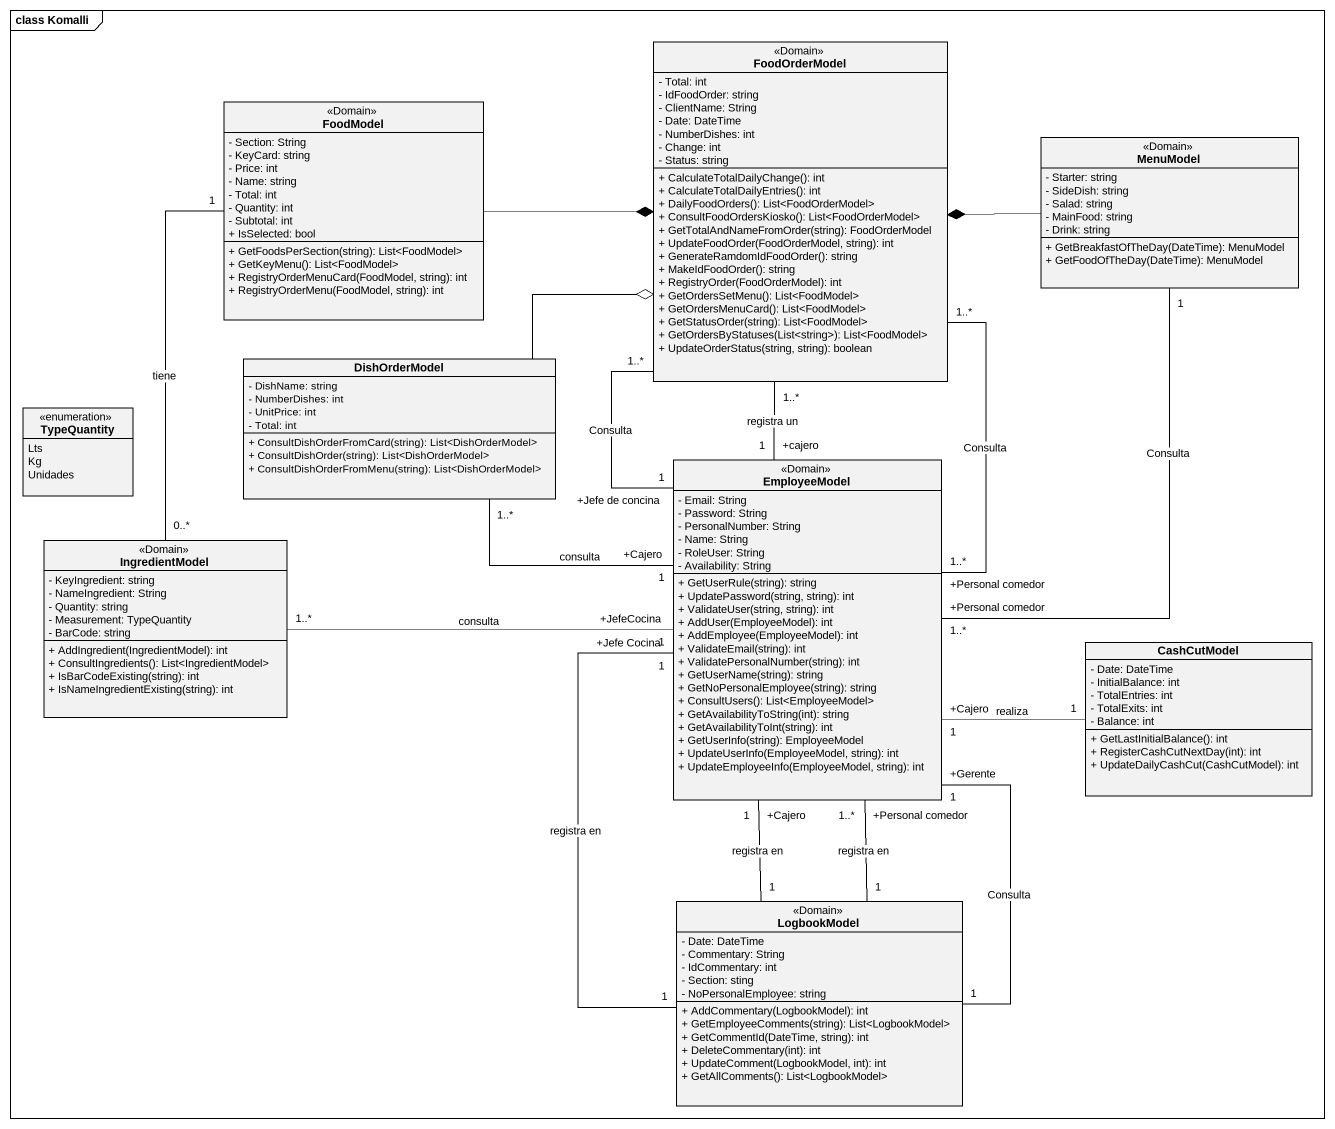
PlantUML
@startuml
mainframe class Komalli
hide circle
hide empty members
skinparam classAttributeIconSize 0
class FoodOrderModel <<Domain>> {
  - Total: int
  - IdFoodOrder: string
  - ClientName: String
  - Date: DateTime
  - NumberDishes: int
  - Change: int
  - Status: string
  + CalculateTotalDailyChange(): int
  + CalculateTotalDailyEntries(): int
  + DailyFoodOrders(): List<FoodOrderModel>
  + ConsultFoodOrdersKiosko(): List<FoodOrderModel>
  + GetTotalAndNameFromOrder(string): FoodOrderModel
  + UpdateFoodOrder(FoodOrderModel, string): int
  + GenerateRamdomIdFoodOrder(): string
  + MakeIdFoodOrder(): string
  + RegistryOrder(FoodOrderModel): int
  + GetOrdersSetMenu(): List<FoodModel>
  + GetOrdersMenuCard(): List<FoodModel>
  + GetStatusOrder(string): List<FoodModel>
  + GetOrdersByStatuses(List<string>): List<FoodModel>
  + UpdateOrderStatus(string, string): boolean
}
class FoodModel <<Domain>> {
  - Section: String
  - KeyCard: string
  - Price: int
  - Name: string
  - Total: int
  - Quantity: int
  - Subtotal: int
  + IsSelected: bool
  + GetFoodsPerSection(string): List<FoodModel>
  + GetKeyMenu(): List<FoodModel>
  + RegistryOrderMenuCard(FoodModel, string): int
  + RegistryOrderMenu(FoodModel, string): int
}
class MenuModel <<Domain>> {
  - Starter: string
  - SideDish: string
  - Salad: string
  - MainFood: string
  - Drink: string
  + GetBreakfastOfTheDay(DateTime): MenuModel
  + GetFoodOfTheDay(DateTime): MenuModel
}
class DishOrderModel {
  - DishName: string
  - NumberDishes: int
  - UnitPrice: int
  - Total: int
  + ConsultDishOrderFromCard(string): List<DishOrderModel>
  + ConsultDishOrder(string): List<DishOrderModel>
  + ConsultDishOrderFromMenu(string): List<DishOrderModel>
}
enum TypeQuantity {
  Lts
  Kg
  Unidades
}
class EmployeeModel <<Domain>> {
  - Email: String
  - Password: String
  - PersonalNumber: String
  - Name: String
  - RoleUser: String
  - Availability: String
  + GetUserRule(string): string
  + UpdatePassword(string, string): int
  + ValidateUser(string, string): int
  + AddUser(EmployeeModel): int
  + AddEmployee(EmployeeModel): int
  + ValidateEmail(string): int
  + ValidatePersonalNumber(string): int
  + GetUserName(string): string
  + GetNoPersonalEmployee(string): string
  + ConsultUsers(): List<EmployeeModel>
  + GetAvailabilityToString(int): string
  + GetAvailabilityToInt(string): int
  + GetUserInfo(string): EmployeeModel
  + UpdateUserInfo(EmployeeModel, string): int
  + UpdateEmployeeInfo(EmployeeModel, string): int
}
class IngredientModel <<Domain>> {
  - KeyIngredient: string
  - NameIngredient: String
  - Quantity: string
  - Measurement: TypeQuantity
  - BarCode: string
  + AddIngredient(IngredientModel): int
  + ConsultIngredients(): List<IngredientModel>
  + IsBarCodeExisting(string): int
  + IsNameIngredientExisting(string): int
}
class CashCutModel {
  - Date: DateTime
  - InitialBalance: int
  - TotalEntries: int
  - TotalExits: int
  - Balance: int
  + GetLastInitialBalance(): int
  + RegisterCashCutNextDay(int): int
  + UpdateDailyCashCut(CashCutModel): int
}
class LogbookModel <<Domain>> {
  - Date: DateTime
  - Commentary: String
  - IdCommentary: int
  - Section: sting
  - NoPersonalEmployee: string
  + AddCommentary(LogbookModel): int
  + GetEmployeeComments(string): List<LogbookModel>
  + GetCommentId(DateTime, string): int
  + DeleteCommentary(int): int
  + UpdateComment(LogbookModel, int): int
  + GetAllComments(): List<LogbookModel>
}
FoodModel -right-* FoodOrderModel
FoodModel "1" -- "0..*" IngredientModel : tiene
MenuModel -left-* FoodOrderModel
DishOrderModel -right-o FoodOrderModel
DishOrderModel "1..*" -right- "+Cajero\n1" EmployeeModel : consulta
EmployeeModel "+Personal comedor\n1..*" -up- "1..*" FoodOrderModel : Consulta
EmployeeModel "+cajero\n1" -up- "1..*" FoodOrderModel : registra un
EmployeeModel "+Jefe de concina\n1" -up- "1..*" FoodOrderModel : Consulta
EmployeeModel "+Personal comedor\n1..*" -up- "1" MenuModel : Consulta
EmployeeModel "+JefeCocina\n1" -left- "1..*" IngredientModel : consulta
EmployeeModel "+Cajero\n1" -right- "1" CashCutModel : realiza
EmployeeModel "+Gerente\n1" -- "1" LogbookModel : Consulta
EmployeeModel "+Jefe Cocina\n1" -- "1" LogbookModel : registra en
EmployeeModel "+Personal comedor\n1..*" -- "1" LogbookModel : registra en
EmployeeModel "+Cajero\n1" -- "1" LogbookModel : registra en
@enduml
